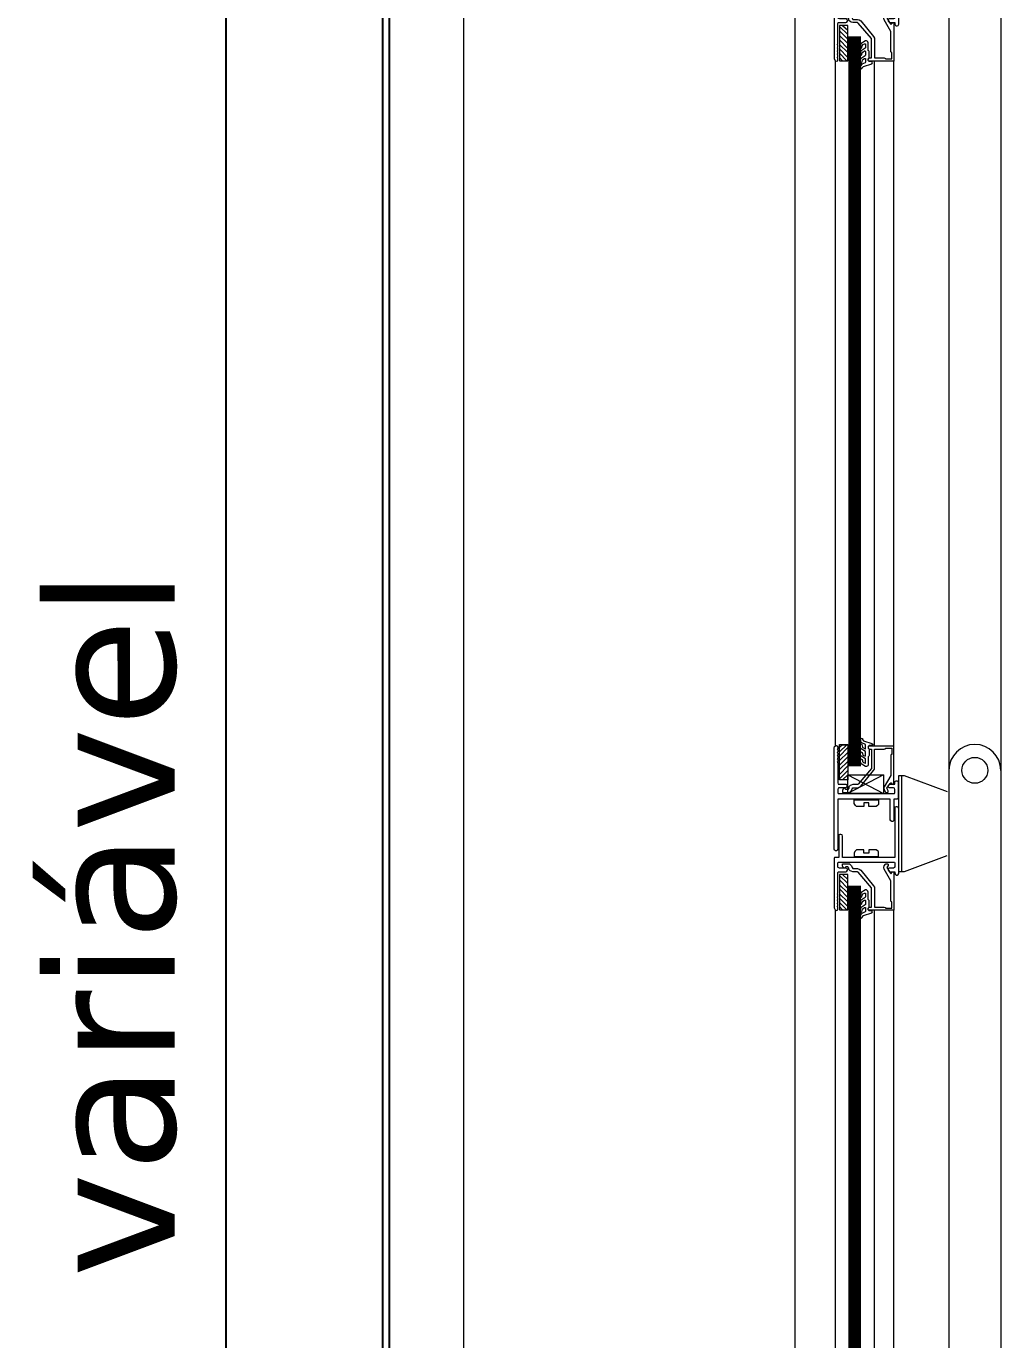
# Model space of a CAD drawing. Header units: inches. Extents: x 48 to 253, y 44 to 126.
# Drawn here: x 67.3258 to 67.6268, y 72.0132 to 72.4189 of the extents above; entities that cross this region are included whole.
import ezdxf

# ---------------------------------------------------------------- set-up
doc = ezdxf.new("R2010")
doc.units = ezdxf.units.IN
doc.header["$LTSCALE"] = 100
doc.header["$MEASUREMENT"] = 0
doc.set_wipeout_variables(frame=1)
doc.linetypes.add('ACAD_ISO07W100', pattern=[3, 0, -3])
doc.layers.add('ARQ-SMB-1_025', color=1, linetype='Continuous')
doc.layers.add('HAT', color=8, linetype='Continuous', lineweight=15)
doc.styles.add('FNDE Texto Cota 0025', font='verdana.ttf', dxfattribs={"height": 0.04})
doc.dimstyles.new('FNDE 1-0025', dxfattribs={"dimscale": 5, "dimtxt": 0.04, "dimasz": 0.0035, "dimexe": 0.15, "dimexo": 0.15, "dimgap": 0.0025, "dimtad": 1, "dimzin": 1, "dimdsep": 46, "dimtxsty": 'FNDE Texto Cota 0025', "dimblk": 'tic', "dimcen": 0.015, "dimdle": 0.15, "dimse1": 1, "dimse2": 1, "dimclrd": 251, "dimclre": 251, "dimclrt": 256, "dimaunit": 1, "dimadec": 3, "dimazin": 0, "dimtfac": 1, "dimtix": 1, "dimtmove": 2, "dimatfit": 3, "dimfxl": 0.15, "dimtvp": 1, "dimtolj": 1, "dimtzin": 0, "dimarcsym": 0})

# ---------------------------------------------------------------- blocks, each defined once
blk = doc.blocks.new('perf02')
at = {"linetype": 'ACAD_ISO07W100'}
blk.add_wipeout([(-0.01686, 0.00096), (-0.01421, 0.00096), (-0.01421, -0.00995), (-0.01107, -0.01127), (-0.00694, -0.00648), (-0.00694, -0.00053), (-0.00727, -0.00086), (-0.00818, 0.00005), (-0.00777, 0.00047), (0, 0.00047), (-0.00008, -0.01127), (0.00033, -0.01127), (0.00033, -0.01061), (0.00083, -0.01028), (0.00132, -0.01061), (0.00149, -0.0389), (0.00132, -0.03923), (0.00083, -0.03939), (0.00066, -0.03939), (0, -0.03939), (0, -0.05013), (-0.0076, -0.05013), (-0.00719, -0.0503), (-0.00678, -0.0503), (-0.00661, -0.05063), (-0.00678, -0.05096), (-0.00942, -0.05179), (-0.00983, -0.05228), (-0.01008, -0.05261), (-0.01041, -0.05228), (-0.01041, -0.05179), (-0.01041, -0.04534), (-0.01008, -0.04468), (-0.00876, -0.04385), (-0.00843, -0.04385), (-0.00802, -0.04435), (-0.00793, -0.04683), (-0.0076, -0.04716), (-0.00769, -0.04923), (-0.00694, -0.04923), (-0.00694, -0.04336), (-0.01107, -0.0384), (-0.01438, -0.03923), (-0.01438, -0.05013), (-0.01686, -0.05013), (-0.01769, -0.0503), (-0.01818, -0.05013), (-0.01851, -0.04947), (-0.01851, -0.0002), (-0.01802, 0.00047), (-0.0176, 0.00055)], dxfattribs=at)
at = {"layer": 'HAT'}
for points in [[(-0.01851, -0.00006), (-0.01835, 0.00044), (-0.01769, 0.00077), (-0.01752, 0.0006), (-0.01736, 0.00027), (-0.01736, 0.00027), (-0.01736, -0.00023), (-0.01752, -0.00039), (-0.01736, -0.00056), (-0.01736, -0.00122), (-0.01752, -0.00138), (-0.01736, -0.00155), (-0.01736, -0.00221), (-0.01752, -0.00237), (-0.01736, -0.00254), (-0.01736, -0.0032), (-0.01752, -0.00337), (-0.01736, -0.00353), (-0.01736, -0.00419), (-0.01752, -0.00436), (-0.01736, -0.00452), (-0.01736, -0.0108), (-0.01719, -0.01113), (-0.01702, -0.01113), (-0.01488, -0.01113), (-0.01455, -0.0113), (-0.01455, -0.01163), (-0.01455, -0.01196), (-0.01455, -0.01213), (-0.01488, -0.01229), (-0.01702, -0.01229), (-0.01719, -0.01246), (-0.01736, -0.01279), (-0.01736, -0.01378), (-0.01719, -0.01411), (-0.01702, -0.01411), (-0.00017, -0.01411), (0.00017, -0.01411), (0.00033, -0.01378), (0.00033, -0.01279), (0.00017, -0.01246), (-0.00017, -0.01229), (-0.00149, -0.01229), (-0.00182, -0.01213), (-0.00182, -0.0118), (-0.00165, -0.01147), (-0.00149, -0.0113), (-0.00132, -0.01113), (0.00033, -0.01113), (0.00033, -0.01064), (0.00033, -0.01031), (0.00066, -0.01014), (0.00099, -0.01014), (0.00132, -0.01031), (0.00132, -0.01064), (0.00132, -0.01527), (0.00132, -0.0156), (0.00099, -0.01576), (0, -0.01576), (0, -0.02221), (-0.00017, -0.02254), (-0.00033, -0.02271), (-0.00066, -0.02271), (-0.00099, -0.02254), (-0.00116, -0.02221), (-0.00116, -0.02221), (-0.00116, -0.01576), (-0.01736, -0.01576), (-0.01736, -0.03124), (-0.01752, -0.03157), (-0.01769, -0.03174), (-0.01802, -0.03174), (-0.01835, -0.03157), (-0.01851, -0.03124), (-0.01851, -0.03124), (-0.01851, -0.03041), (-0.01851, -0.02942), (-0.01851, -0.02843), (-0.01851, -0.02744), (-0.01851, -0.02645), (-0.01851, -0.02562), (-0.01851, -0.02463), (-0.01851, -0.02304), (-0.01851, -0.02204), (-0.01851, -0.02105), (-0.01851, -0.02023), (-0.01851, -0.01923), (-0.01851, -0.01824), (-0.01851, -0.01725), (-0.01851, -0.01626), (-0.01851, -0.01543), (-0.01851, -0.01444), (-0.01851, -0.01345), (-0.01851, -0.01246), (-0.01851, -0.01147), (-0.01851, -0.01064), (-0.01851, -0.00965), (-0.01851, -0.00866), (-0.01851, -0.00766), (-0.01851, -0.00667), (-0.01851, -0.00585), (-0.01851, -0.00485), (-0.01851, -0.00386), (-0.01851, -0.00287), (-0.01851, -0.00188), (-0.01851, -0.00105), (-0.01851, -0.00006)], [(-0.01686, -0.00981), (-0.01686, 0.0011), (-0.01421, 0.0011), (-0.01421, -0.00981), (-0.01686, -0.00981)], [(-0.01686, -0.00122), (-0.01455, 0.0011)], [(-0.01686, 0.0001), (-0.01587, 0.0011)], [(-0.01686, -0.00254), (-0.01421, 0.0001)], [(-0.00777, 0.0006), (-0.00777, 0.0006), (-0.00777, 0.0006), (-0.00793, 0.00044), (-0.00793, -0.00006), (-0.00777, -0.00023), (-0.0076, -0.00039), (-0.00694, -0.00039), (-0.00694, -0.00618), (-0.00694, -0.00634), (-0.01107, -0.01113), (-0.01124, -0.0113), (-0.01273, -0.0113), (-0.01322, -0.01147), (-0.01355, -0.01163), (-0.01388, -0.01196), (-0.01388, -0.01246), (-0.01421, -0.01279), (-0.01488, -0.01279), (-0.01504, -0.01262), (-0.01521, -0.01246), (-0.0157, -0.01262), (-0.01587, -0.01312), (-0.01587, -0.01345), (-0.01587, -0.01378), (-0.0157, -0.01378), (-0.01421, -0.01378), (-0.01372, -0.01378), (-0.01339, -0.01345), (-0.01306, -0.01312), (-0.01289, -0.01262), (-0.01273, -0.01229), (-0.01124, -0.01229), (-0.01074, -0.01213), (-0.01025, -0.0118), (-0.00628, -0.007), (-0.00595, -0.00651), (-0.00595, -0.00618), (-0.00595, -0.00039), (-0.00298, -0.00039), (-0.00264, -0.00023), (-0.00264, -0.00006), (-0.00099, -0.00006), (-0.00066, -0.00006), (-0.00066, -0.00039), (-0.00066, -0.00204), (-0.00083, -0.00204), (-0.00099, -0.00237), (-0.00099, -0.00833), (-0.00099, -0.00849), (-0.00298, -0.01196), (-0.00314, -0.01246), (-0.00298, -0.01295), (-0.00264, -0.01361), (-0.00248, -0.01378), (-0.00198, -0.01378), (-0.00182, -0.01361), (-0.00182, -0.01328), (-0.00215, -0.01246), (-0.00116, -0.01097), (-0.00099, -0.0108), (-0.00083, -0.0108), (-0.00083, -0.0108), (-0.0005, -0.01113), (-0.00017, -0.0113), (0, -0.01097), (0, 0.0006), (0, 0.0006), (-0.00777, 0.0006)], [(-0.00793, 0.0001), (-0.00777, -0.00023), (-0.0076, -0.00039), (-0.0076, -0.00237), (-0.00777, -0.00254), (-0.00777, -0.00254), (-0.00777, -0.00254), (-0.00793, -0.00271), (-0.00793, -0.00271), (-0.00793, -0.00502), (-0.00793, -0.00535), (-0.0081, -0.00552), (-0.00843, -0.00568), (-0.00876, -0.00568), (-0.01008, -0.00485), (-0.01025, -0.00452), (-0.01041, -0.00419), (-0.01041, -0.0037), (-0.01008, -0.00337), (-0.00992, -0.00353), (-0.00992, -0.00353), (-0.00975, -0.00386), (-0.00975, -0.00419), (-0.00942, -0.00452), (-0.00893, -0.00469), (-0.00876, -0.00469), (-0.00876, -0.00452), (-0.00876, -0.00353), (-0.00876, -0.00337), (-0.01008, -0.00254), (-0.01008, -0.00254), (-0.01025, -0.00237), (-0.01041, -0.00204), (-0.01041, -0.00155), (-0.01008, -0.00122), (-0.00992, -0.00138), (-0.00975, -0.00171), (-0.00959, -0.00221), (-0.00893, -0.00254), (-0.00893, -0.00254), (-0.00876, -0.00237), (-0.00876, -0.00122), (-0.00876, -0.00105), (-0.01008, -0.00023), (-0.01025, -0.00006), (-0.01041, 0.00027), (-0.01041, 0.00093), (-0.01008, 0.00126), (-0.00992, 0.0011), (-0.00992, 0.0011), (-0.00975, 0.00027), (-0.00959, 0.0001), (-0.00893, -0.00023), (-0.00893, -0.00023), (-0.00876, -0.00023), (-0.00876, -0.00006), (-0.00876, -0.00006), (-0.00876, 0.00093), (-0.00876, 0.0011), (-0.00992, 0.00159), (-0.00992, 0.00159), (-0.01025, 0.00192), (-0.01025, 0.00225), (-0.01025, 0.00275), (-0.01008, 0.00308), (-0.00975, 0.00291), (-0.00975, 0.00291), (-0.00975, 0.00258), (-0.00942, 0.00225), (-0.00678, 0.00143), (-0.00645, 0.0011), (-0.00678, 0.00077), (-0.0076, 0.00077), (-0.00793, 0.00044), (-0.00793, 0.00044), (-0.00793, 0.0001), (-0.00793, 0.0001)], [(0, -0.01097), (0, 0.00044)], [(-0.01686, -0.00386), (-0.01421, -0.00138)], [(-0.01686, -0.00535), (-0.01421, -0.00271)], [(-0.01686, -0.00667), (-0.01421, -0.00419)], [(-0.01686, -0.00816), (-0.01421, -0.00552)], [(-0.01686, -0.00948), (-0.01421, -0.007)], [(-0.01587, -0.00981), (-0.01421, -0.00833)], [(-0.01438, -0.00981), (-0.01421, -0.00981)], [(-0.01421, -0.00828), (-0.00321, -0.01411)], [(-0.00321, -0.00828), (-0.01421, -0.01411)], [(-0.01421, -0.01411), (-0.01421, -0.00828), (-0.00321, -0.00828), (-0.00321, -0.01411), (-0.01421, -0.01411)], [(-0.00777, -0.01812), (-0.00777, -0.01696), (-0.00926, -0.01696), (-0.00926, -0.01812), (-0.01124, -0.01812), (-0.01124, -0.01812), (-0.01157, -0.01812), (-0.0119, -0.01779), (-0.01207, -0.01746), (-0.01223, -0.01713), (-0.01223, -0.01713), (-0.01223, -0.01597), (-0.00479, -0.01597), (-0.00479, -0.01713), (-0.00479, -0.01746), (-0.00512, -0.01779), (-0.00545, -0.01812), (-0.00579, -0.01812), (-0.00777, -0.01812)], [(-0.01587, -0.02719), (-0.01603, -0.02686), (-0.01636, -0.02669), (-0.01669, -0.02669), (-0.01702, -0.02686), (-0.01702, -0.02719), (-0.01702, -0.0338), (-0.01802, -0.0338), (-0.01835, -0.0338), (-0.01851, -0.03413), (-0.01851, -0.04934), (-0.01818, -0.05), (-0.01769, -0.05017), (-0.01736, -0.05), (-0.01736, -0.04967), (-0.01736, -0.04967), (-0.01736, -0.04917), (-0.01752, -0.04901), (-0.01736, -0.04884), (-0.01736, -0.04818), (-0.01752, -0.04802), (-0.01736, -0.04785), (-0.01736, -0.04719), (-0.01752, -0.04702), (-0.01736, -0.04686), (-0.01736, -0.0462), (-0.01752, -0.04603), (-0.01736, -0.04587), (-0.01736, -0.04521), (-0.01752, -0.04504), (-0.01736, -0.04488), (-0.01736, -0.0386), (-0.01719, -0.03826), (-0.01686, -0.03826), (-0.01488, -0.03826), (-0.01455, -0.0381), (-0.01438, -0.03777), (-0.01438, -0.03744), (-0.01455, -0.03727), (-0.01488, -0.03711), (-0.01686, -0.03711), (-0.01719, -0.03694), (-0.01736, -0.03678), (-0.01736, -0.03562), (-0.01719, -0.03529), (-0.01686, -0.03529), (-0.00017, -0.03529), (0.00017, -0.03529), (0.00033, -0.03562), (0.00033, -0.03678), (0.00017, -0.03694), (-0.00017, -0.03711), (-0.00149, -0.03711), (-0.00182, -0.03727), (-0.00182, -0.03777), (-0.00165, -0.03793), (-0.00149, -0.0381), (-0.00132, -0.03826), (0.00033, -0.03826), (0.00033, -0.03876), (0.0005, -0.03909), (0.00066, -0.03926), (0.00099, -0.03926), (0.00132, -0.03909), (0.00149, -0.03876), (0.00149, -0.01863), (0.00132, -0.0183), (0.00099, -0.01813), (0.00066, -0.01813), (0.00033, -0.0183), (0.00033, -0.01863), (0.00033, -0.0338), (-0.01587, -0.0338), (-0.01587, -0.02719)], [(-0.00777, -0.03149), (-0.00777, -0.03248), (-0.00926, -0.03248), (-0.00926, -0.03149), (-0.01124, -0.03149), (-0.01124, -0.03149), (-0.01157, -0.03149), (-0.0119, -0.03182), (-0.01207, -0.03198), (-0.01223, -0.03248), (-0.01223, -0.03248), (-0.01223, -0.03347), (-0.00479, -0.03347), (-0.00479, -0.03248), (-0.00479, -0.03198), (-0.00512, -0.03182), (-0.00545, -0.03149), (-0.00579, -0.03149), (-0.00777, -0.03149)], [(-0.00017, -0.05013), (-0.0076, -0.05013), (-0.00777, -0.05013), (-0.00793, -0.04997), (-0.00793, -0.04947), (-0.00777, -0.04931), (-0.0076, -0.04914), (-0.00694, -0.04914), (-0.00694, -0.04336), (-0.00694, -0.04319), (-0.01107, -0.0384), (-0.01124, -0.03823), (-0.01273, -0.03823), (-0.01322, -0.03807), (-0.01355, -0.0379), (-0.01388, -0.03757), (-0.01388, -0.03708), (-0.01421, -0.03675), (-0.01488, -0.03675), (-0.01504, -0.03691), (-0.01521, -0.03708), (-0.0157, -0.03691), (-0.01587, -0.03642), (-0.01587, -0.03592), (-0.01587, -0.03575), (-0.0157, -0.03575), (-0.01421, -0.03575), (-0.01372, -0.03575), (-0.01339, -0.03609), (-0.01306, -0.03642), (-0.01289, -0.03691), (-0.01273, -0.03724), (-0.01124, -0.03724), (-0.01074, -0.03741), (-0.01025, -0.03774), (-0.00628, -0.04253), (-0.00595, -0.04303), (-0.00595, -0.04336), (-0.00595, -0.04914), (-0.00298, -0.04914), (-0.00264, -0.04931), (-0.00264, -0.04947), (-0.00099, -0.04947), (-0.00066, -0.04947), (-0.00066, -0.04914), (-0.00066, -0.04749), (-0.00083, -0.04749), (-0.00099, -0.04716), (-0.00099, -0.04121), (-0.00099, -0.04104), (-0.00298, -0.03741), (-0.00314, -0.03691), (-0.00298, -0.03642), (-0.00264, -0.03592), (-0.00248, -0.03575), (-0.00198, -0.03575), (-0.00182, -0.03592), (-0.00182, -0.03625), (-0.00215, -0.03691), (-0.00116, -0.03856), (-0.00099, -0.03873), (-0.00083, -0.03873), (-0.00083, -0.03873), (-0.0005, -0.0384), (-0.00017, -0.03823), (0, -0.03856), (0, -0.04997), (0, -0.05013), (-0.00017, -0.05013)], [(-0.01686, -0.03909), (-0.01686, -0.05), (-0.01421, -0.05), (-0.01421, -0.03909), (-0.01686, -0.03909)], [(-0.01686, -0.03942), (-0.01421, -0.0419)], [(-0.01587, -0.03909), (-0.01421, -0.04058)], [(-0.01438, -0.03909), (-0.01421, -0.03909)], [(-0.01686, -0.04074), (-0.01421, -0.04339)], [(-0.01686, -0.04223), (-0.01421, -0.04471)], [(-0.01686, -0.04355), (-0.01421, -0.0462)], [(-0.00793, -0.04964), (-0.00777, -0.04931), (-0.0076, -0.04914), (-0.0076, -0.04716), (-0.00777, -0.04699), (-0.00777, -0.04699), (-0.00777, -0.04699), (-0.00793, -0.04683), (-0.00793, -0.04683), (-0.00793, -0.04452), (-0.0081, -0.04418), (-0.00826, -0.04402), (-0.00843, -0.04385), (-0.00876, -0.04385), (-0.01008, -0.04468), (-0.01025, -0.04501), (-0.01041, -0.04534), (-0.01041, -0.04584), (-0.01008, -0.04617), (-0.00992, -0.046), (-0.00992, -0.046), (-0.00992, -0.04567), (-0.00975, -0.04534), (-0.00959, -0.04501), (-0.00909, -0.04485), (-0.00876, -0.04485), (-0.00876, -0.04501), (-0.00876, -0.046), (-0.00893, -0.04617), (-0.01008, -0.04699), (-0.01008, -0.04699), (-0.01025, -0.04716), (-0.01041, -0.04749), (-0.01041, -0.04799), (-0.01008, -0.04832), (-0.00992, -0.04815), (-0.00992, -0.04782), (-0.00959, -0.04733), (-0.00909, -0.04699), (-0.00893, -0.04699), (-0.00876, -0.04716), (-0.00876, -0.04832), (-0.00893, -0.04848), (-0.01008, -0.04931), (-0.01025, -0.04947), (-0.01041, -0.0498), (-0.01041, -0.05047), (-0.01008, -0.0508), (-0.00992, -0.05063), (-0.00992, -0.05063), (-0.00975, -0.0498), (-0.00959, -0.04964), (-0.00909, -0.04931), (-0.00909, -0.04931), (-0.00876, -0.04931), (-0.00876, -0.04947), (-0.00876, -0.04947), (-0.00876, -0.05047), (-0.00893, -0.05063), (-0.00992, -0.05113), (-0.00992, -0.05113), (-0.01025, -0.05146), (-0.01041, -0.05179), (-0.01041, -0.05228), (-0.01008, -0.05261), (-0.00992, -0.05245), (-0.00992, -0.05245), (-0.00975, -0.05212), (-0.00942, -0.05179), (-0.00678, -0.05096), (-0.00661, -0.05063), (-0.00678, -0.0503), (-0.0076, -0.0503), (-0.00793, -0.04997), (-0.00793, -0.04997), (-0.00793, -0.04964), (-0.00793, -0.04964)], [(-0.01686, -0.04504), (-0.01421, -0.04752)], [(-0.01686, -0.04636), (-0.01421, -0.04901)], [(-0.01686, -0.04769), (-0.01455, -0.05)], [(-0.01686, -0.04901), (-0.01587, -0.05)]]:
    blk.add_lwpolyline(points, dxfattribs=at)
blk = doc.blocks.new('tic')
at = {"color": 251}
for p, q in [((0, -1), (0, 1)), ((-1, 0), (1, 0))]:
    blk.add_line(p, q, dxfattribs=at)
blk.add_line((-0.6, -0.6), (0.6, 0.6))
blk = doc.blocks.new('*D196')
at = {"layer": 'ARQ-SMB-1_025', "color": 251, "lineweight": -2, "ltscale": 10, "transparency": 16777216}
blk.add_line((67.38746, 72.70512), (67.38746, 71.57863), dxfattribs=at)
at = {"layer": 'DEFPOINTS', "color": 0, "ltscale": 10, "transparency": 16777216}
for p in [(67.46715, 72.72262), (67.38746, 71.56113), (67.44715, 71.56113)]:
    blk.add_point(p, dxfattribs=at)
at = {"layer": 'ARQ-SMB-1_025', "color": 251, "lineweight": -2, "ltscale": 10, "transparency": 16777216, "xscale": 0.0175, "yscale": 0.0175, "zscale": 0.0175}
for p, rotation in [((67.38746, 72.72262), 90), ((67.38746, 71.56113), 270)]:
    blk.add_blockref('tic', p, dxfattribs=dict(at, rotation=rotation))
at = {"layer": 'ARQ-SMB-1_025', "ltscale": 10, "transparency": 16777216, "insert": (67.35203, 72.14188), "char_height": 0.04, "attachment_point": 5, "rotation": 90, "style": 'FNDE Texto Cota 0025'}
blk.add_mtext('\\A1;variável', dxfattribs=at)

msp = doc.modelspace()

# ---------------------------------------------------------------- linework, layer by layer
at = {"color": 1}
for p, q in [((67.43587, 72.72262), (67.43583, 71.56113)), ((67.43787, 72.72262), (67.43783, 71.56113))]:
    msp.add_line(p, q, dxfattribs=at)
at = {"layer": 'HAT'}
for p, q in [((67.46083, 72.72262), (67.46083, 71.59952)), ((67.56318, 72.70648), (67.56323, 71.61307)), ((67.62683, 72.68762), (67.62683, 71.76289)), ((67.61083, 72.67364), (67.61083, 71.77127))]:
    msp.add_line(p, q, dxfattribs=at)
msp.add_circle((67.61883, 72.18911), 0.004, dxfattribs=at)
msp.add_arc((67.61883, 72.18911), 0.008, 0, 180, dxfattribs=at)

# ---------------------------------------------------------------- block references
msp.add_blockref('perf02', (67.59383, 72.45832), dxfattribs=at)

# ---------------------------------------------------------------- dimensions: what is measured, and where the dimension line sits
at = {"layer": 'ARQ-SMB-1_025', "ltscale": 10}
dim = msp.add_linear_dim(base=(67.38746, 71.56113), p1=(67.46715, 72.72262), p2=(67.44715, 71.56113), angle=90, text='variável', dimstyle='FNDE 1-0025', override={"dimtxt": 0.05, "dimdec": 0, "dimlfac": 100, "dimtdec": 0}, dxfattribs=at)
dim.commit()
dim.dimension.update_dxf_attribs({"geometry": '*D196', "text_midpoint": (67.35203, 72.14188)})

# ---------------------------------------------------------------- next in the draw order: linework, layer by layer
at = {"layer": 'HAT'}
for p, q in [((67.57583, 71.64949), (67.57583, 72.40813)), ((67.58783, 71.64952), (67.58783, 72.40819)), ((67.59383, 71.6495), (67.59383, 72.40819))]:
    msp.add_line(p, q, dxfattribs=at)

# ---------------------------------------------------------------- next in the draw order: block references
msp.add_blockref('perf02', (67.59383, 72.19602), dxfattribs=at)

# ---------------------------------------------------------------- next in the draw order: linework, layer by layer
msp.add_line((67.59614, 72.1875), (67.59614, 72.15775), dxfattribs=at)
at = {"layer": 'HAT', "const_width": 0.004}
for points in [[(67.5817, 72.41584), (67.5817, 72.19034)], [(67.5817, 72.15354), (67.5817, 71.92804)]]:
    msp.add_lwpolyline(points, dxfattribs=at)
at = {"layer": 'HAT'}
msp.add_lwpolyline([(67.61017, 72.1627), (67.59697, 72.15775), (67.59532, 72.15775), (67.59532, 72.1875), (67.59697, 72.1875), (67.61032, 72.18258)], dxfattribs=at)

doc.saveas('drawing.dxf')
